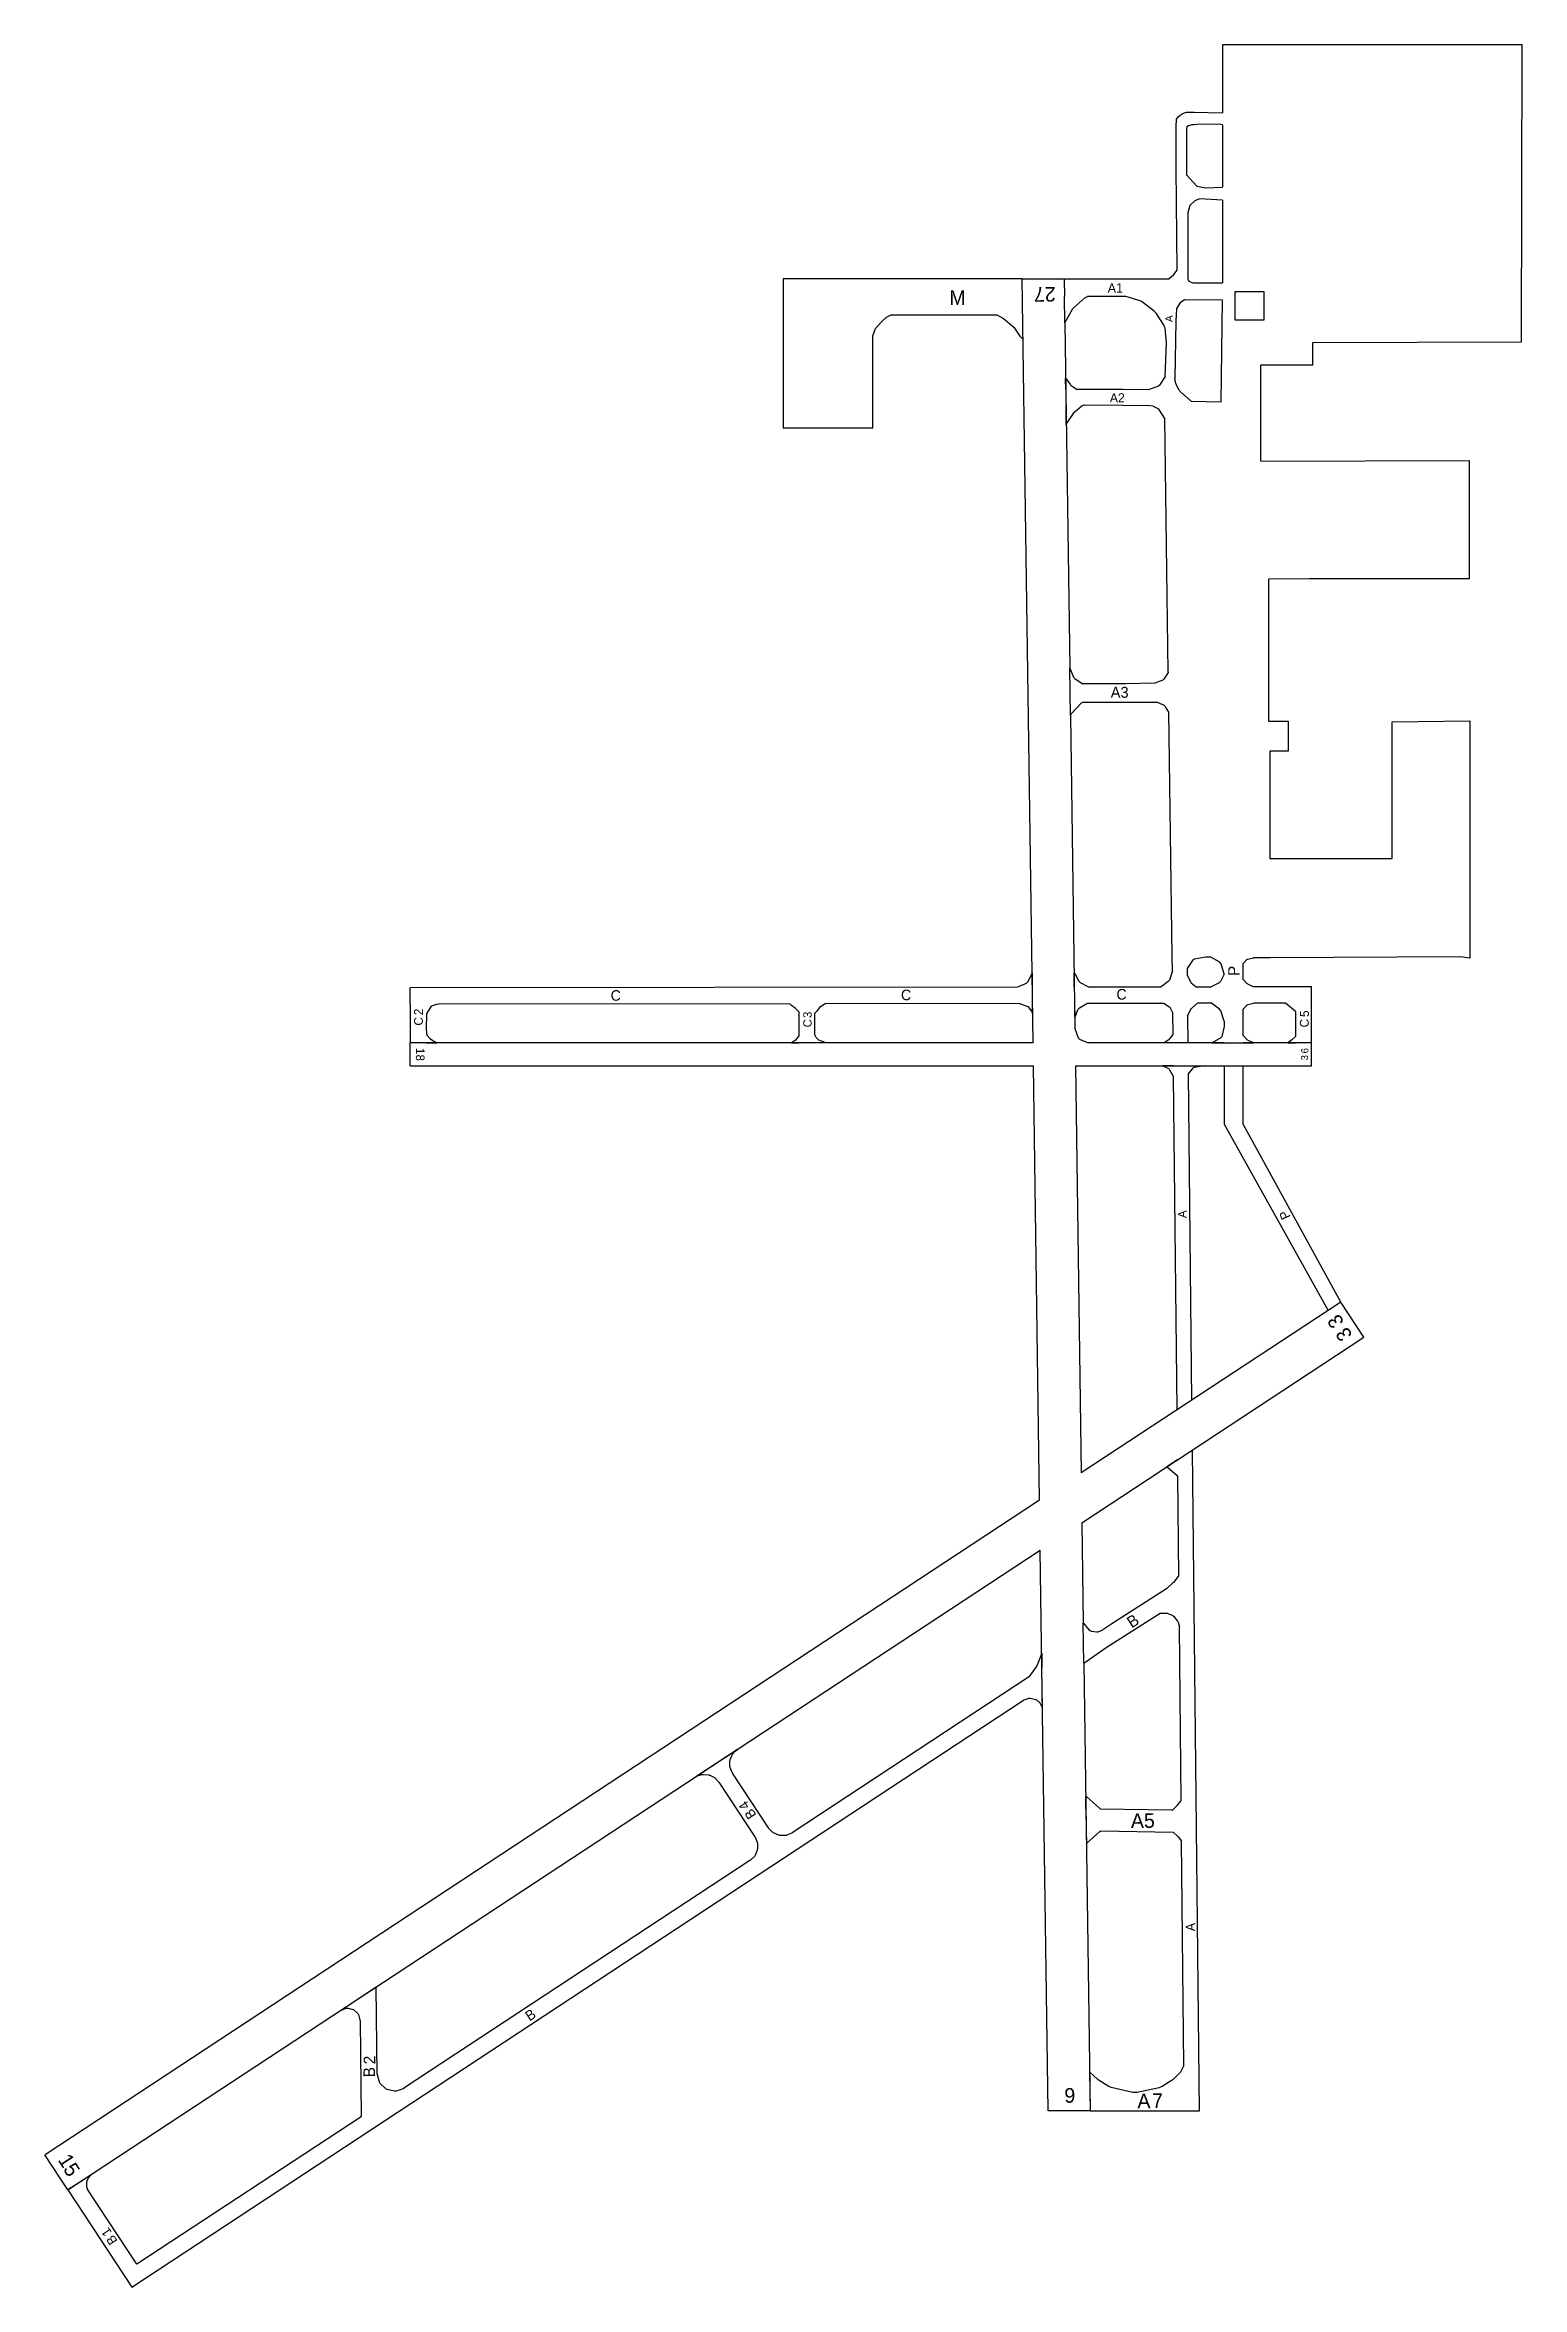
# Model space of a CAD drawing. Extents: x 1.21 to 4.23, y 2.17 to 6.76.
import ezdxf

# ---------------------------------------------------------------- set-up
doc = ezdxf.new("R2010")
doc.units = 0
doc.header["$MEASUREMENT"] = 0

msp = doc.modelspace()

# ---------------------------------------------------------------- linework, layer by layer
at = {"linetype": 'Continuous'}
for p, q in [((3.2114, 6.2786), (3.2974, 6.2786)), ((3.6473, 6.1939), (3.6473, 6.2528)), ((3.2986, 6.1883), (3.2979, 6.2426)), ((3.6187, 6.027), (3.6214, 6.2348)), ((3.6993, 5.9057), (3.6993, 6.1026)), ((3.5574, 6.0281), (3.6187, 6.027)), ((3.5102, 5.4739), (3.5029, 5.9928)), ((3.31, 5.3849), (3.3086, 5.4818)), ((3.5183, 4.8919), (3.5113, 5.3913)), ((3.5188, 4.8617), (3.5183, 4.8919)), ((3.8033, 4.7958), (3.8033, 4.8299)), ((1.9586, 4.6679), (1.9586, 4.7149)), ((3.6243, 4.7149), (3.6634, 4.7149)), ((3.6243, 4.6679), (3.6634, 4.6679)), ((3.3375, 3.4445), (3.3363, 3.5268)), ((1.2587, 2.3663), (1.2114, 2.4381))]:
    msp.add_line(p, q, dxfattribs=at)
at = {"color": 254}
for points in [[(3.6993, 6.1026), (3.8063, 6.1026), (3.8063, 6.1486), (4.2332, 6.1497), (4.2343, 6.7576), (3.6214, 6.7576), (3.6214, 6.6187)], [(3.5114, 6.2786), (3.5114, 6.2786), (3.5214, 6.2877), (3.5283, 6.2966), (3.5264, 6.5055), (3.5264, 6.5517), (3.5264, 6.5836), (3.5264, 6.5917), (3.5274, 6.6036), (3.5274, 6.6056), (3.5304, 6.6106), (3.5343, 6.6136), (3.5384, 6.6165), (3.5414, 6.6176), (3.5474, 6.6196), (3.5533, 6.6196), (3.5583, 6.6196), (3.5633, 6.6196), (3.6214, 6.6187)], [(3.6214, 6.594), (3.6143, 6.5955), (3.5693, 6.5946), (3.5633, 6.5936), (3.5583, 6.5936), (3.5543, 6.5927), (3.5514, 6.5917), (3.5483, 6.5896), (3.5474, 6.5866), (3.5474, 6.5846)], [(3.5474, 6.5846), (3.5474, 6.5816), (3.5474, 6.5186), (3.5474, 6.4916), (3.5684, 6.4686), (3.5873, 6.4646), (3.6214, 6.4664)], [(3.6214, 6.594), (3.6214, 6.4664)], [(3.6214, 6.4397), (3.5743, 6.4427), (3.5643, 6.4386), (3.5543, 6.4286), (3.5504, 6.4136), (3.5504, 6.2786), (3.5524, 6.2736), (3.5604, 6.2707), (3.6214, 6.2707)], [(3.6214, 6.4397), (3.6214, 6.2707)], [(3.2114, 6.2786), (2.7219, 6.2786), (2.7219, 5.9739), (2.9057, 5.9739), (2.9055, 6.1619), (2.9111, 6.1772), (2.9229, 6.1896), (2.9339, 6.2), (2.9429, 6.2049), (3.1597, 6.2049), (3.1729, 6.1972), (3.1943, 6.18), (3.2068, 6.1612), (3.2131, 6.1545)], [(3.2974, 6.2786), (3.5114, 6.2786)], [(3.2986, 6.1883), (3.315, 6.2181), (3.3393, 6.2395), (3.3452, 6.2426)], [(3.4232, 6.2426), (3.3452, 6.2426)], [(3.5067, 6.1476), (3.5039, 6.1777), (3.5028, 6.1804), (3.5016, 6.1831), (3.4853, 6.2081), (3.4834, 6.2103), (3.4813, 6.2126), (3.4577, 6.231), (3.4551, 6.2324), (3.4525, 6.2338), (3.4232, 6.2426)], [(3.6214, 6.2348), (3.5434, 6.2357), (3.5343, 6.2297), (3.5274, 6.2177), (3.5254, 6.1917), (3.5239, 6.0745)], [(3.5042, 6.0788), (3.5067, 6.1476)], [(3.3002, 6.0749), (3.3015, 6.0736), (3.3099, 6.0615), (3.311, 6.0604), (3.3121, 6.0594), (3.3235, 6.0523)], [(3.3006, 6.0524), (3.3002, 6.0749)], [(3.5042, 6.0788), (3.4921, 6.0609), (3.4906, 6.0596), (3.4889, 6.0583), (3.4689, 6.0517)], [(3.5574, 6.0281), (3.5454, 6.0385), (3.5443, 6.0392), (3.5432, 6.0399), (3.5341, 6.0488), (3.5333, 6.0499), (3.5325, 6.0509), (3.5266, 6.0623), (3.5263, 6.0635), (3.5259, 6.0647), (3.5239, 6.0745)], [(3.3378, 6.0206), (3.3335, 6.0183), (3.3154, 6.0033), (3.3029, 5.9836), (3.3016, 5.9796), (3.301, 6.0208)], [(3.4174, 6.0518), (3.3235, 6.0523)], [(3.3378, 6.0206), (3.4174, 6.0201)], [(3.4689, 6.0517), (3.4174, 6.0518)], [(3.4174, 6.0201), (3.4673, 6.0196)], [(3.5029, 5.9928), (3.4923, 6.0101), (3.4906, 6.0115), (3.4897, 6.0122), (3.4803, 6.0175), (3.4793, 6.0179), (3.4783, 6.0183), (3.4673, 6.0196)], [(3.5574, 6.0281), (3.5574, 6.0281)], [(3.6993, 5.9057), (4.1262, 5.9067), (4.1262, 5.6647), (3.9162, 5.6647), (3.7983, 5.6647), (3.7153, 5.6637), (3.7153, 5.5427), (3.7153, 5.3728), (3.7553, 5.3728), (3.7553, 5.3118), (3.7183, 5.3118), (3.7183, 5.0918), (3.9683, 5.0918), (3.9683, 5.3718), (4.1272, 5.3738), (4.1272, 4.8879), (4.1083, 4.8909), (3.7183, 4.8889), (3.684, 4.8889)], [(3.3086, 5.4818), (3.3096, 5.4801), (3.3163, 5.4632), (3.3175, 5.4616), (3.3187, 5.4602), (3.334, 5.4502), (3.3357, 5.4497)], [(3.5102, 5.4739), (3.5099, 5.4731), (3.5014, 5.4592), (3.5002, 5.4581), (3.4989, 5.457), (3.4824, 5.4508)], [(3.4233, 5.4497), (3.3357, 5.4497)], [(3.4824, 5.4508), (3.4233, 5.4497)], [(3.31, 5.3849), (3.3115, 5.3879), (3.3325, 5.4105), (3.3354, 5.4118)], [(3.3354, 5.4118), (3.4233, 5.4118)], [(3.4124, 5.4118), (3.4867, 5.4118)], [(3.5113, 5.3913), (3.5047, 5.4027), (3.5035, 5.4037), (3.5022, 5.4049), (3.4881, 5.4116), (3.4867, 5.4118)], [(3.5865, 4.8902), (3.5636, 4.8858), (3.5618, 4.8844), (3.5599, 4.8831), (3.5487, 4.8668)], [(3.5487, 4.8668), (3.5488, 4.8545)], [(3.5975, 4.8899), (3.5865, 4.8902)], [(3.6243, 4.8551), (3.6182, 4.8764), (3.617, 4.878), (3.6157, 4.8797), (3.5975, 4.8899)], [(3.6634, 4.877), (3.6639, 4.8778), (3.6712, 4.8851), (3.6722, 4.8856), (3.6732, 4.8862), (3.6843, 4.8889)], [(3.6634, 4.8446), (3.6634, 4.877)], [(1.9586, 4.7939), (1.9586, 4.8279), (3.2025, 4.8292)], [(3.2025, 4.8292), (3.2201, 4.8365), (3.2214, 4.8379), (3.2227, 4.8393), (3.2307, 4.8555), (3.2315, 4.858), (3.2319, 4.8293)], [(3.3175, 4.8582), (3.3187, 4.8565), (3.3271, 4.8408), (3.3284, 4.8395), (3.3298, 4.8382), (3.3453, 4.8297), (3.3461, 4.8294)], [(3.3179, 4.8293), (3.3175, 4.8582)], [(3.3461, 4.8294), (3.4955, 4.8295)], [(3.5188, 4.8617), (3.5124, 4.8432), (3.5112, 4.8417), (3.51, 4.8402), (3.4955, 4.8295)], [(3.5488, 4.8545), (3.5492, 4.8533), (3.5555, 4.8402), (3.5565, 4.839), (3.5574, 4.8378), (3.5671, 4.8296)], [(3.5671, 4.8296), (3.5983, 4.8296)], [(3.6243, 4.8551), (3.6172, 4.84), (3.616, 4.8386), (3.6147, 4.8373), (3.5983, 4.8296)], [(3.684, 4.8297), (3.6829, 4.8301), (3.6731, 4.8346), (3.6722, 4.8353), (3.6713, 4.8359), (3.6639, 4.8437), (3.6634, 4.8446)], [(3.684, 4.8297), (3.8033, 4.8299)], [(1.9586, 4.7939), (1.9586, 4.7939), (1.9586, 4.7149)], [(1.9923, 4.742), (1.993, 4.7752)], [(2.0186, 4.794), (2.0126, 4.7929), (2.0017, 4.7899), (1.993, 4.7752)], [(2.7356, 4.7947), (2.0186, 4.794)], [(2.7544, 4.7779), (2.7465, 4.7858), (2.7394, 4.7908), (2.7356, 4.7947)], [(2.7544, 4.7779), (2.7544, 4.7289)], [(2.7868, 4.7309), (2.7873, 4.7756)], [(2.8079, 4.7948), (2.7966, 4.7869), (2.7904, 4.7789), (2.7873, 4.7756)], [(3.2061, 4.7952), (2.8079, 4.7948)], [(3.2061, 4.7952), (3.223, 4.7892), (3.2324, 4.7769), (3.2327, 4.7739), (3.2324, 4.7952)], [(3.3183, 4.7953), (3.3188, 4.7659)], [(3.3188, 4.7659), (3.3196, 4.7676), (3.3261, 4.7834), (3.3272, 4.7847), (3.3283, 4.7861), (3.3438, 4.7954)], [(3.5014, 4.7955), (3.3438, 4.7954)], [(3.5014, 4.7955), (3.5024, 4.7949)], [(3.5024, 4.7949), (3.5034, 4.7945), (3.5123, 4.7882), (3.5131, 4.7874), (3.5138, 4.7866), (3.519, 4.7769), (3.5197, 4.7758)], [(3.5201, 4.7319), (3.5197, 4.7758)], [(3.5497, 4.7693), (3.5564, 4.7834), (3.5574, 4.7846), (3.5582, 4.7858), (3.5701, 4.7956)], [(3.5989, 4.7956), (3.5701, 4.7956)], [(3.6243, 4.7592), (3.6178, 4.7799), (3.6165, 4.7817), (3.6152, 4.7835), (3.5989, 4.7956)], [(3.6634, 4.7836), (3.6639, 4.7845), (3.6712, 4.7918), (3.6722, 4.7924), (3.6732, 4.7929), (3.6843, 4.7957)], [(3.6634, 4.7296), (3.6634, 4.7836)], [(3.75, 4.7958), (3.6843, 4.7957)], [(3.7703, 4.7789), (3.7624, 4.7858), (3.75, 4.7958)], [(3.7703, 4.7789), (3.7703, 4.7278)], [(3.8033, 4.7059), (3.8033, 4.7958)], [(2.0136, 4.7149), (2.0055, 4.7189), (2.0005, 4.7219), (1.9936, 4.7299), (1.9923, 4.742)], [(2.7544, 4.7289), (2.7475, 4.7198), (2.7394, 4.7149), (2.7544, 4.7149)], [(2.8104, 4.7149), (2.7954, 4.7198), (2.7894, 4.7259), (2.7868, 4.7309)], [(3.3191, 4.7439), (3.3256, 4.725), (3.3269, 4.7235), (3.3283, 4.722), (3.3464, 4.7149)], [(3.5004, 4.7149), (3.5015, 4.7152), (3.5113, 4.7212), (3.5122, 4.7219), (3.5131, 4.7227), (3.5201, 4.7319)], [(3.5497, 4.7693), (3.5503, 4.7149)], [(3.6243, 4.7479), (3.6201, 4.7279), (3.6189, 4.7262), (3.6176, 4.7247), (3.6, 4.7149)], [(3.6243, 4.7592), (3.6243, 4.7479)], [(3.6634, 4.7149), (3.6853, 4.7149), (3.6842, 4.7151), (3.6739, 4.7195), (3.6729, 4.7202), (3.6719, 4.7208), (3.664, 4.7287), (3.6634, 4.7296)], [(1.9916, 4.7149), (2.0136, 4.7149)], [(3.5203, 4.7149), (3.5004, 4.7149)], [(3.6, 4.7149), (3.6243, 4.7149)], [(3.7703, 4.7278), (3.7633, 4.721), (3.7553, 4.7149), (3.7703, 4.7149)], [(3.4994, 4.6679), (3.5106, 4.662), (3.5118, 4.6608), (3.513, 4.6597), (3.5211, 4.6449)], [(3.5208, 4.6679), (3.4994, 4.6679)], [(3.5282, 3.9634), (3.5211, 4.6449)], [(3.5508, 4.6679), (3.5508, 4.6679)], [(3.5508, 4.6679), (3.5508, 4.6679), (3.5843, 4.6679), (3.5632, 4.6643), (3.5615, 4.6632), (3.5598, 4.6621), (3.551, 4.651)], [(3.551, 4.651), (3.558, 3.983)], [(3.6243, 4.6679), (3.6243, 4.5479)], [(3.6634, 4.5479), (3.6634, 4.6679)], [(3.6243, 4.5479), (3.8373, 4.1669)], [(3.8633, 4.184), (3.6634, 4.5479)], [(3.5293, 3.8611), (3.5072, 3.8466), (3.5086, 3.8457), (3.5286, 3.8286), (3.5297, 3.8273)], [(3.5591, 3.8807), (3.5734, 2.5274), (3.5434, 2.5274)], [(3.5318, 3.623), (3.5297, 3.8273)], [(3.5318, 3.623), (3.5301, 3.6218), (3.5206, 3.6102), (3.5196, 3.6091), (3.5185, 3.608), (3.5075, 3.5978), (3.5064, 3.5968), (3.4914, 3.5871), (3.3944, 3.5251), (3.3764, 3.5131), (3.3755, 3.5125), (3.3658, 3.5084), (3.3647, 3.5082), (3.3637, 3.5081), (3.3533, 3.5096), (3.3524, 3.51), (3.3506, 3.5107), (3.3387, 3.5249), (3.3363, 3.5268)], [(3.3375, 3.4445), (3.3834, 3.4771), (3.4933, 3.5471), (3.4933, 3.5468), (3.4944, 3.5471), (3.5055, 3.5474), (3.5068, 3.5472), (3.5079, 3.547), (3.5193, 3.542), (3.5203, 3.5412), (3.5213, 3.5405), (3.5292, 3.5309), (3.5298, 3.5298), (3.5304, 3.5288), (3.5329, 3.5185)], [(3.5367, 3.1635), (3.5329, 3.5185)], [(3.2261, 3.4174), (3.2403, 3.4373), (3.2414, 3.4393), (3.2425, 3.4413), (3.2508, 3.4628), (3.2512, 3.465), (3.2516, 3.4342)], [(3.2261, 3.4174), (2.7406, 3.0972), (2.7408, 3.0975), (2.74, 3.0969), (2.7298, 3.0926), (2.7287, 3.0923), (2.7276, 3.0921), (2.7157, 3.0921), (2.7146, 3.0923), (2.7133, 3.0926), (2.7025, 3.0973), (2.7016, 3.0979), (2.7006, 3.0986), (2.693, 3.1063), (2.6925, 3.1072), (2.6922, 3.1075), (2.6188, 3.2198), (2.6185, 3.2202), (2.6179, 3.221), (2.6138, 3.231), (2.6136, 3.2321), (2.6133, 3.2332), (2.6133, 3.2451), (2.6136, 3.2462), (2.6139, 3.2474), (2.6186, 3.2582), (2.6193, 3.2592), (2.6196, 3.2597), (2.6233, 3.2639), (2.6237, 3.2643), (2.6241, 3.2647), (2.6285, 3.268), (2.5456, 3.2135), (2.5468, 3.2139), (2.5567, 3.2167), (2.5578, 3.2168), (2.5588, 3.2169), (2.5698, 3.216), (2.5709, 3.2157), (2.5719, 3.2154), (2.5815, 3.2107), (2.5824, 3.21), (2.5832, 3.2094), (2.59, 3.202), (2.5906, 3.2012), (2.5906, 3.2011), (2.6644, 3.0892), (2.6642, 3.0895), (2.6647, 3.0886), (2.6691, 3.0785), (2.6693, 3.0774), (2.6695, 3.0762), (2.6695, 3.0644), (2.6693, 3.0632), (2.6691, 3.062), (2.6646, 3.0511), (2.6639, 3.0501), (2.6632, 3.0492), (2.6554, 3.0417), (2.6546, 3.0411), (2.6542, 3.041), (1.946, 2.5746), (1.9457, 2.5742), (1.9444, 2.5734), (1.93, 2.5687), (1.9283, 2.5686), (1.9267, 2.5686), (1.9117, 2.5721), (1.9104, 2.5728), (1.9091, 2.5735), (1.8977, 2.584), (1.8969, 2.5854), (1.8961, 2.5868), (1.8918, 2.6017), (1.8918, 2.6032), (1.8917, 2.6032), (1.8896, 2.7816), (1.8183, 2.7347), (1.8278, 2.7382), (1.8307, 2.7382), (1.8318, 2.7382), (1.842, 2.7358), (1.8429, 2.7353), (1.8439, 2.7348), (1.8519, 2.7273), (1.8525, 2.7262), (1.8531, 2.7253), (1.8562, 2.7147), (1.8562, 2.7136), (1.8567, 2.7132), (1.8586, 2.5163), (1.3997, 2.2143), (1.3007, 2.3643), (1.3008, 2.364), (1.3006, 2.3644), (1.2988, 2.3677), (1.2986, 2.3681), (1.2985, 2.3684), (1.2973, 2.3722), (1.2972, 2.3726), (1.297, 2.3735), (1.297, 2.3819), (1.2972, 2.3828), (1.2973, 2.3835), (1.2999, 2.3901), (1.3003, 2.3907), (1.3006, 2.3913), (1.3053, 2.3969), (1.2587, 2.3663), (1.3897, 2.1674), (3.214, 3.3689), (3.2145, 3.3691), (3.2153, 3.3697), (3.2255, 3.373), (3.2267, 3.373), (3.2278, 3.3731), (3.2386, 3.3706), (3.2396, 3.3701), (3.2403, 3.3697), (3.2472, 3.3638), (3.2478, 3.3631), (3.2484, 3.3623), (3.2522, 3.3537), (3.2528, 3.3527)], [(3.2528, 3.3527), (3.2516, 3.4342)], [(3.3413, 3.1728), (3.3445, 3.1701), (3.3686, 3.1487), (3.3713, 3.1457)], [(3.3417, 3.1461), (3.3413, 3.1728)], [(3.3417, 3.1461), (3.3423, 3.1022)], [(3.5176, 3.1437), (3.3713, 3.1457)], [(3.5176, 3.1437), (3.5186, 3.1441), (3.5271, 3.1519), (3.5279, 3.1528), (3.5287, 3.1536), (3.5359, 3.1625), (3.5367, 3.1635)], [(3.3423, 3.1022), (3.3427, 3.0746)], [(3.3427, 3.0746), (3.3445, 3.0769), (3.3703, 3.1003), (3.3724, 3.1016)], [(3.3724, 3.1016), (3.5203, 3.0985)], [(3.5203, 3.0985), (3.5203, 3.0985), (3.5288, 3.0909), (3.5296, 3.09), (3.5303, 3.0892), (3.5374, 3.0803), (3.5375, 3.0801)], [(3.5424, 2.6212), (3.5375, 3.081)], [(3.5424, 2.6212), (3.5354, 2.6072)], [(3.5354, 2.6072), (3.5341, 2.6058), (3.5193, 2.5921), (3.5176, 2.5908), (3.5159, 2.5896), (3.4974, 2.5784), (3.4954, 2.5775), (3.4914, 2.5756), (3.4469, 2.5658), (3.4422, 2.5658), (3.4375, 2.5659), (3.3931, 2.5761), (3.3891, 2.5781), (3.387, 2.579), (3.3686, 2.5904), (3.367, 2.5917), (3.3653, 2.5929), (3.3507, 2.6068), (3.3493, 2.6082), (3.3504, 2.5282), (3.5434, 2.5282)]]:
    msp.add_lwpolyline(points, dxfattribs=at)
at = {"color": 0}
for points in [[(3.2335, 4.7149), (3.2114, 6.2786)], [(3.2974, 6.2786), (3.2979, 6.2426)], [(3.2986, 6.1883), (3.3086, 5.4818)], [(3.31, 5.3849), (3.3191, 4.7439)], [(3.2335, 4.7149), (1.9586, 4.7149)], [(3.6243, 4.7149), (3.3464, 4.7149)], [(3.6634, 4.6679), (3.8033, 4.6679), (3.8033, 4.7149), (3.6634, 4.7149)], [(1.9586, 4.6679), (3.2342, 4.6679)], [(3.2467, 3.7781), (3.2342, 4.6679)], [(3.3201, 4.6679), (3.3319, 3.8342)], [(3.3201, 4.6679), (3.6243, 4.6679)], [(3.3334, 3.7321), (3.9103, 4.1119), (3.8633, 4.184), (3.3319, 3.8342)], [(3.2467, 3.7781), (1.2118, 2.4383)], [(3.3334, 3.7321), (3.3363, 3.5268)], [(1.2587, 2.3663), (3.2482, 3.676)], [(3.3375, 3.4445), (3.3504, 2.5282), (3.2644, 2.5282), (3.2482, 3.676)]]:
    msp.add_lwpolyline(points, dxfattribs=at)
at = {"color": 7}
msp.add_lwpolyline([(3.6473, 6.2528), (3.7056, 6.2528), (3.7056, 6.1939), (3.6473, 6.1939)], dxfattribs=at)
at = {"color": 254}
for points in [[(3.511, 5.4118)], [(3.6243, 4.8297)]]:
    msp.add_lwpolyline(points, close=True, dxfattribs=at)

# ---------------------------------------------------------------- texts
at = {"color": 0}
for s, height, p in [('M', 0.03, (3.0621, 6.2254)), ('A1', 0.01917, (3.3862, 6.2505)), ('A2', 0.01863, (3.3907, 6.0258)), ('C', 0.0216, (3.4042, 4.8032))]:
    msp.add_text(s, height=height, dxfattribs=at).set_placement(p)
for s, height, rotation, p in [('27', 0.03, 180.876, (3.2797, 6.2622)), ('A', 0.0156, 90, (3.5195, 6.1901)), ('A3', 0.02238, 359.53, (3.3924, 5.4212)), ('P', 0.0232, 90, (3.6561, 4.8516)), ('C', 0.0216, 359.373, (2.369, 4.801)), ('C', 0.0216, 359.373, (2.9632, 4.802)), ('2', 0.0179, 90, (1.9849, 4.7714)), ('3', 0.0172, 90, (2.7805, 4.7657)), ('5', 0.0181, 90, (3.7981, 4.7675)), ('C', 0.0179, 90, (1.9849, 4.75)), ('C', 0.0172, 90, (2.7805, 4.7463)), ('C', 0.0181, 90, (3.7977, 4.7462)), ('8', 0.0176, 270, (1.9707, 4.6906)), ('1', 0.0176, 270, (1.9707, 4.7042)), ('3', 0.0145, 90, (3.7962, 4.6788)), ('6', 0.0145, 90, (3.7967, 4.693)), ('A', 0.0176, 90, (3.5476, 4.3559)), ('P', 0.0193, 113.963, (3.761, 4.3582)), ('3', 0.03, 123.302, (3.8711, 4.1431)), ('3', 0.03, 123.302, (3.8881, 4.1165)), ('B', 0.0237, 33.3706, (3.4355, 3.5155)), ('4', 0.0201, 123.452, (2.6549, 3.1525)), ('B', 0.0201, 123.454, (2.6683, 3.1339)), ('A5', 0.03, 0.4461, (3.4338, 3.1072)), ('A', 0.0191, 90, (3.5652, 2.896)), ('B', 0.0205, 33.3706, (2.2031, 2.7112)), ('2', 0.0238, 90.5816, (1.8877, 2.6236)), ('B', 0.0238, 90.5809, (1.8872, 2.5969)), ('9', 0.03, 0.8753, (3.2978, 2.5447)), ('A', 0.03, 1.0796, (3.4472, 2.5333)), ('7', 0.03, 1.08, (3.4773, 2.5339)), ('1', 0.03, 303.302, (1.2372, 2.4277)), ('5', 0.03, 303.302, (1.2478, 2.4091)), ('1', 0.019, 123.357, (1.3491, 2.2793)), ('B', 0.019, 123.357, (1.3607, 2.2619))]:
    msp.add_text(s, height=height, rotation=rotation, dxfattribs=at).set_placement(p)

doc.saveas('drawing.dxf')
